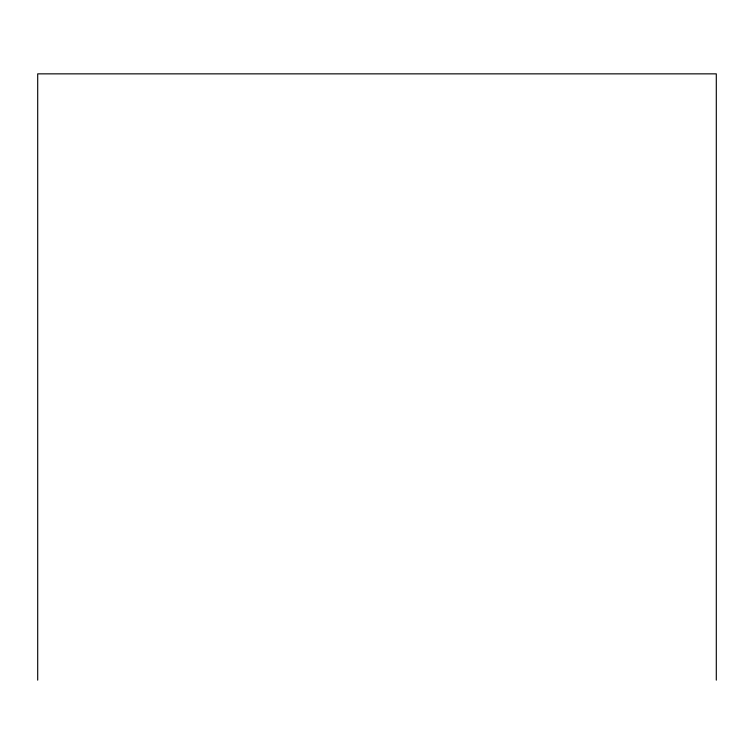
<?xml version="1.0" encoding="UTF-8"?>
<svg xmlns="http://www.w3.org/2000/svg" width="754" height="754" viewBox="0 0 754 754"><rect width="100%" height="100%" fill="white"/><g stroke="black" fill="none" stroke-linecap="round" stroke-linejoin="round"><path stroke-width="1.13" d="M716.3 680.146L716.3 73.854L37.7 73.854L37.7 680.146"/></g></svg>
